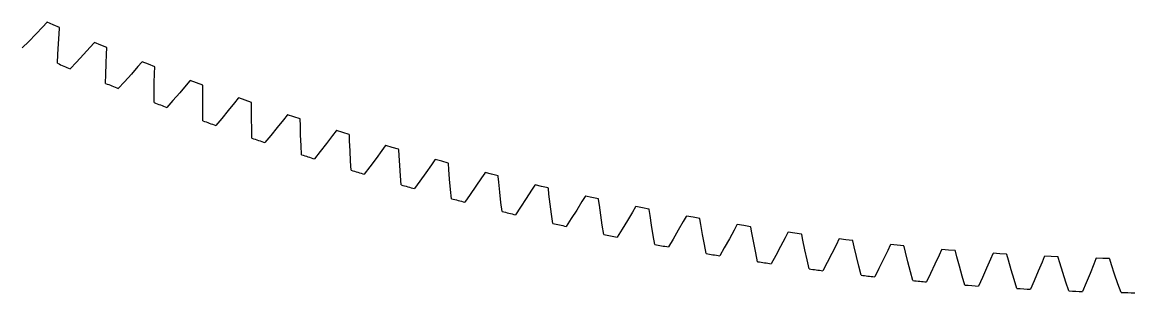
# Model space of a CAD drawing. Extents: x -220 to 220, y -220 to 220.
# Drawn here: x -89.1 to -3.5, y -219.7 to -198.8 of the extents above; entities that cross this region are included whole.
import ezdxf

# ---------------------------------------------------------------- set-up
doc = ezdxf.new("R2010")
doc.units = 0

msp = doc.modelspace()

# ---------------------------------------------------------------- linework, layer by layer
at = {"layer": 'layer0'}
for p, q in [((-87.552, -199.19), (-88.078, -199.746)), ((-87.245, -198.859), (-87.552, -199.19)), ((-87.221, -198.838), (-87.245, -198.859)), ((-87.212, -198.835), (-87.221, -198.838)), ((-86.738, -199.042), (-87.212, -198.835)), ((-86.264, -199.248), (-86.738, -199.042)), ((-86.292, -199.739), (-86.259, -199.289)), ((-86.26, -199.256), (-86.264, -199.248)), ((-86.259, -199.289), (-86.26, -199.256)), ((-88.627, -200.314), (-89.126, -200.821)), ((-88.078, -199.746), (-88.627, -200.314)), ((-86.342, -200.503), (-86.292, -199.739)), ((-83.574, -200.398), (-83.598, -200.42)), ((-83.566, -200.395), (-83.574, -200.398)), ((-83.088, -200.593), (-83.566, -200.395)), ((-86.384, -201.291), (-86.342, -200.503)), ((-83.899, -200.756), (-84.415, -201.321)), ((-83.598, -200.42), (-83.899, -200.756)), ((-82.611, -200.791), (-83.088, -200.593)), ((-82.63, -201.282), (-82.605, -200.831)), ((-82.606, -200.799), (-82.611, -200.791)), ((-82.605, -200.831), (-82.606, -200.799)), ((-86.416, -202.002), (-86.384, -201.291)), ((-84.953, -201.9), (-85.443, -202.415)), ((-84.415, -201.321), (-84.953, -201.9)), ((-82.694, -202.836), (-82.665, -202.046)), ((-82.665, -202.046), (-82.63, -201.282)), ((-79.924, -201.913), (-80.219, -202.255)), ((-79.9, -201.89), (-79.924, -201.913)), ((-79.892, -201.888), (-79.9, -201.89)), ((-79.411, -202.077), (-79.892, -201.888)), ((-78.93, -202.266), (-79.411, -202.077)), ((-82.712, -203.547), (-82.694, -202.836)), ((-80.724, -202.83), (-81.252, -203.418)), ((-80.219, -202.255), (-80.724, -202.83)), ((-78.961, -203.522), (-78.94, -202.757)), ((-78.94, -202.757), (-78.923, -202.306)), ((-78.925, -202.274), (-78.93, -202.266)), ((-78.923, -202.306), (-78.925, -202.274)), ((-81.252, -203.418), (-81.732, -203.942)), ((-78.975, -204.312), (-78.961, -203.522)), ((-76.511, -203.686), (-77.006, -204.27)), ((-76.223, -203.339), (-76.511, -203.686)), ((-76.2, -203.316), (-76.223, -203.339)), ((-76.191, -203.313), (-76.2, -203.316)), ((-75.707, -203.493), (-76.191, -203.313)), ((-75.222, -203.674), (-75.707, -203.493)), ((-75.224, -204.165), (-75.215, -203.714)), ((-75.218, -203.681), (-75.222, -203.674)), ((-75.215, -203.714), (-75.218, -203.681)), ((-78.98, -205.023), (-78.975, -204.312)), ((-77.006, -204.27), (-77.523, -204.868)), ((-75.231, -204.93), (-75.224, -204.165)), ((-72.474, -204.674), (-72.496, -204.697)), ((-72.465, -204.671), (-72.474, -204.674)), ((-71.977, -204.842), (-72.465, -204.671)), ((-77.523, -204.868), (-77.993, -205.401)), ((-75.231, -205.72), (-75.231, -204.93)), ((-72.779, -205.05), (-73.262, -205.642)), ((-72.496, -204.697), (-72.779, -205.05)), ((-71.49, -205.014), (-71.977, -204.842)), ((-71.485, -205.021), (-71.49, -205.014)), ((-71.482, -205.054), (-71.485, -205.021)), ((-71.482, -205.505), (-71.482, -205.054)), ((-71.476, -206.27), (-71.482, -205.505)), ((-75.223, -206.432), (-75.231, -205.72)), ((-73.768, -206.249), (-74.229, -206.791)), ((-73.262, -205.642), (-73.768, -206.249)), ((-71.461, -207.06), (-71.476, -206.27)), ((-69.021, -206.345), (-69.494, -206.946)), ((-68.745, -205.987), (-69.021, -206.345)), ((-68.723, -205.963), (-68.745, -205.987)), ((-68.715, -205.96), (-68.723, -205.963)), ((-68.224, -206.123), (-68.715, -205.96)), ((-67.733, -206.285), (-68.224, -206.123)), ((-67.729, -206.293), (-67.733, -206.285)), ((-67.725, -206.325), (-67.729, -206.293)), ((-67.717, -206.776), (-67.725, -206.325)), ((-71.44, -207.771), (-71.461, -207.06)), ((-69.494, -206.946), (-69.989, -207.562)), ((-67.696, -207.541), (-67.717, -206.776)), ((-64.972, -207.208), (-65.241, -207.571)), ((-64.95, -207.184), (-64.972, -207.208)), ((-64.942, -207.181), (-64.95, -207.184)), ((-64.448, -207.334), (-64.942, -207.181)), ((-69.989, -207.562), (-70.44, -208.112)), ((-67.667, -208.331), (-67.696, -207.541)), ((-65.241, -207.571), (-65.703, -208.181)), ((-63.955, -207.488), (-64.448, -207.334)), ((-63.95, -207.495), (-63.955, -207.488)), ((-63.946, -207.527), (-63.95, -207.495)), ((-63.929, -207.979), (-63.946, -207.527)), ((-63.895, -208.743), (-63.929, -207.979)), ((-67.633, -209.041), (-67.667, -208.331)), ((-66.186, -208.806), (-66.627, -209.364)), ((-65.703, -208.181), (-66.186, -208.806)), ((-63.851, -209.532), (-63.895, -208.743)), ((-61.439, -208.728), (-61.89, -209.346)), ((-61.177, -208.361), (-61.439, -208.728)), ((-61.155, -208.336), (-61.177, -208.361)), ((-61.147, -208.332), (-61.155, -208.336)), ((-60.651, -208.477), (-61.147, -208.332)), ((-60.154, -208.621), (-60.651, -208.477)), ((-60.149, -208.629), (-60.154, -208.621)), ((-60.145, -208.661), (-60.149, -208.629)), ((-60.12, -209.112), (-60.145, -208.661)), ((-63.804, -210.242), (-63.851, -209.532)), ((-61.89, -209.346), (-62.362, -209.98)), ((-60.071, -209.875), (-60.12, -209.112)), ((-57.617, -209.815), (-58.056, -210.442)), ((-57.361, -209.443), (-57.617, -209.815)), ((-57.34, -209.418), (-57.361, -209.443)), ((-57.332, -209.414), (-57.34, -209.418)), ((-56.833, -209.55), (-57.332, -209.414)), ((-56.334, -209.685), (-56.833, -209.55)), ((-56.329, -209.692), (-56.334, -209.685)), ((-56.324, -209.724), (-56.329, -209.692)), ((-56.291, -210.175), (-56.324, -209.724)), ((-62.362, -209.98), (-62.792, -210.546)), ((-60.013, -210.663), (-60.071, -209.875)), ((-59.954, -211.372), (-60.013, -210.663)), ((-58.056, -210.442), (-58.516, -211.084)), ((-56.228, -210.937), (-56.291, -210.175)), ((-53.526, -210.456), (-53.775, -210.832)), ((-53.506, -210.43), (-53.526, -210.456)), ((-53.498, -210.427), (-53.506, -210.43)), ((-52.996, -210.553), (-53.498, -210.427)), ((-52.495, -210.679), (-52.996, -210.553)), ((-58.516, -211.084), (-58.936, -211.658)), ((-56.156, -211.724), (-56.228, -210.937)), ((-54.203, -211.467), (-54.651, -212.117)), ((-53.775, -210.832), (-54.203, -211.467)), ((-52.49, -210.686), (-52.495, -210.679)), ((-52.484, -210.718), (-52.49, -210.686)), ((-52.443, -211.168), (-52.484, -210.718)), ((-52.366, -211.929), (-52.443, -211.168)), ((-49.673, -211.398), (-49.915, -211.779)), ((-49.653, -211.373), (-49.673, -211.398)), ((-49.645, -211.369), (-49.653, -211.373)), ((-49.142, -211.486), (-49.645, -211.369)), ((-48.638, -211.603), (-49.142, -211.486)), ((-56.083, -212.432), (-56.156, -211.724)), ((-54.651, -212.117), (-55.061, -212.699)), ((-52.279, -212.714), (-52.366, -211.929)), ((-49.915, -211.779), (-50.331, -212.422)), ((-48.633, -211.61), (-48.638, -211.603)), ((-48.626, -211.642), (-48.633, -211.61)), ((-48.577, -212.09), (-48.626, -211.642)), ((-48.487, -212.85), (-48.577, -212.09)), ((-45.804, -212.27), (-46.039, -212.656)), ((-45.785, -212.244), (-45.804, -212.27)), ((-45.777, -212.24), (-45.785, -212.244)), ((-45.271, -212.348), (-45.777, -212.24)), ((-44.765, -212.456), (-45.271, -212.348)), ((-52.194, -213.42), (-52.279, -212.714)), ((-50.768, -213.08), (-51.167, -213.669)), ((-50.331, -212.422), (-50.768, -213.08)), ((-48.386, -213.634), (-48.487, -212.85)), ((-46.039, -212.656), (-46.443, -213.305)), ((-44.76, -212.463), (-44.765, -212.456)), ((-44.753, -212.494), (-44.76, -212.463)), ((-44.695, -212.942), (-44.753, -212.494)), ((-44.591, -213.7), (-44.695, -212.942)), ((-41.919, -213.071), (-42.147, -213.461)), ((-41.901, -213.045), (-41.919, -213.071)), ((-41.893, -213.041), (-41.901, -213.045)), ((-41.385, -213.139), (-41.893, -213.041)), ((-40.878, -213.238), (-41.385, -213.139)), ((-40.872, -213.245), (-40.878, -213.238)), ((-40.864, -213.276), (-40.872, -213.245)), ((-48.287, -214.338), (-48.386, -213.634)), ((-46.868, -213.972), (-47.256, -214.568)), ((-46.443, -213.305), (-46.868, -213.972)), ((-44.476, -214.482), (-44.591, -213.7)), ((-42.147, -213.461), (-42.54, -214.118)), ((-40.799, -213.723), (-40.864, -213.276)), ((-40.681, -214.479), (-40.799, -213.723)), ((-38.021, -213.802), (-38.242, -214.195)), ((-38.003, -213.775), (-38.021, -213.802)), ((-37.995, -213.77), (-38.003, -213.775)), ((-37.486, -213.86), (-37.995, -213.77)), ((-36.976, -213.949), (-37.486, -213.86)), ((-36.97, -213.956), (-36.976, -213.949)), ((-36.962, -213.987), (-36.97, -213.956)), ((-36.888, -214.432), (-36.962, -213.987)), ((-44.364, -215.184), (-44.476, -214.482)), ((-42.952, -214.792), (-43.329, -215.395)), ((-42.54, -214.118), (-42.952, -214.792)), ((-40.551, -215.258), (-40.681, -214.479)), ((-38.622, -214.859), (-39.022, -215.541)), ((-38.242, -214.195), (-38.622, -214.859)), ((-36.757, -215.186), (-36.888, -214.432)), ((-34.323, -214.858), (-34.691, -215.529)), ((-34.11, -214.46), (-34.323, -214.858)), ((-34.092, -214.433), (-34.11, -214.46)), ((-34.084, -214.429), (-34.092, -214.433)), ((-33.573, -214.509), (-34.084, -214.429)), ((-33.063, -214.589), (-33.573, -214.509)), ((-33.057, -214.595), (-33.063, -214.589)), ((-33.048, -214.626), (-33.057, -214.595)), ((-32.966, -215.07), (-33.048, -214.626)), ((-40.427, -215.959), (-40.551, -215.258)), ((-39.022, -215.541), (-39.388, -216.151)), ((-36.613, -215.963), (-36.757, -215.186)), ((-34.691, -215.529), (-35.079, -216.218)), ((-32.82, -215.822), (-32.966, -215.07)), ((-30.393, -215.449), (-30.749, -216.126)), ((-30.187, -215.047), (-30.393, -215.449)), ((-30.17, -215.02), (-30.187, -215.047)), ((-30.162, -215.015), (-30.17, -215.02)), ((-29.65, -215.086), (-30.162, -215.015)), ((-29.138, -215.157), (-29.65, -215.086)), ((-29.132, -215.163), (-29.138, -215.157)), ((-29.122, -215.194), (-29.132, -215.163)), ((-29.032, -215.637), (-29.122, -215.194)), ((-28.873, -216.385), (-29.032, -215.637)), ((-26.254, -215.563), (-26.453, -215.968)), ((-26.238, -215.535), (-26.254, -215.563)), ((-26.23, -215.53), (-26.238, -215.535)), ((-25.717, -215.592), (-26.23, -215.53)), ((-25.203, -215.653), (-25.717, -215.592)), ((-25.197, -215.659), (-25.203, -215.653)), ((-25.187, -215.69), (-25.197, -215.659)), ((-25.089, -216.131), (-25.187, -215.69)), ((-36.476, -216.661), (-36.613, -215.963)), ((-35.079, -216.218), (-35.433, -216.834)), ((-32.662, -216.596), (-32.82, -215.822)), ((-32.513, -217.291), (-32.662, -216.596)), ((-30.749, -216.126), (-31.124, -216.822)), ((-28.701, -217.156), (-28.873, -216.385)), ((-26.797, -216.652), (-27.158, -217.354)), ((-26.453, -215.968), (-26.797, -216.652)), ((-24.916, -216.876), (-25.089, -216.131)), ((-22.505, -216.415), (-22.835, -217.105)), ((-22.313, -216.007), (-22.505, -216.415)), ((-22.297, -215.979), (-22.313, -216.007)), ((-22.289, -215.974), (-22.297, -215.979)), ((-21.775, -216.025), (-22.289, -215.974)), ((-21.26, -216.077), (-21.775, -216.025)), ((-21.254, -216.084), (-21.26, -216.077)), ((-21.244, -216.114), (-21.254, -216.084)), ((-21.137, -216.553), (-21.244, -216.114)), ((-20.951, -217.295), (-21.137, -216.553)), ((-18.364, -216.378), (-18.548, -216.79)), ((-18.348, -216.35), (-18.364, -216.378)), ((-18.341, -216.345), (-18.348, -216.35)), ((-17.826, -216.387), (-18.341, -216.345)), ((-17.31, -216.429), (-17.826, -216.387)), ((-17.304, -216.436), (-17.31, -216.429)), ((-17.293, -216.466), (-17.304, -216.436)), ((-17.179, -216.903), (-17.293, -216.466)), ((-14.394, -216.649), (-14.409, -216.677)), ((-14.386, -216.643), (-14.394, -216.649)), ((-13.871, -216.676), (-14.386, -216.643)), ((-31.124, -216.822), (-31.467, -217.445)), ((-28.539, -217.849), (-28.701, -217.156)), ((-27.158, -217.354), (-27.491, -217.983)), ((-24.73, -217.644), (-24.916, -216.876)), ((-22.835, -217.105), (-23.184, -217.814)), ((-20.751, -218.059), (-20.951, -217.295)), ((-18.866, -217.486), (-19.202, -218.201)), ((-18.548, -216.79), (-18.866, -217.486)), ((-16.979, -217.642), (-17.179, -216.903)), ((-14.586, -217.093), (-14.891, -217.794)), ((-14.409, -216.677), (-14.586, -217.093)), ((-13.355, -216.71), (-13.871, -216.676)), ((-13.348, -216.716), (-13.355, -216.71)), ((-13.336, -216.746), (-13.348, -216.716)), ((-13.214, -217.181), (-13.336, -216.746)), ((-13.001, -217.915), (-13.214, -217.181)), ((-10.618, -217.323), (-10.911, -218.03)), ((-10.449, -216.904), (-10.618, -217.323)), ((-10.434, -216.875), (-10.449, -216.904)), ((-10.427, -216.87), (-10.434, -216.875)), ((-9.911, -216.894), (-10.427, -216.87)), ((-9.394, -216.917), (-9.911, -216.894)), ((-9.388, -216.923), (-9.394, -216.917)), ((-9.376, -216.953), (-9.388, -216.923)), ((-9.246, -217.386), (-9.376, -216.953)), ((-9.019, -218.117), (-9.246, -217.386)), ((-6.647, -217.481), (-6.927, -218.193)), ((-6.486, -217.059), (-6.647, -217.481)), ((-6.472, -217.03), (-6.486, -217.059)), ((-6.465, -217.024), (-6.472, -217.03)), ((-5.948, -217.039), (-6.465, -217.024)), ((-5.431, -217.053), (-5.948, -217.039)), ((-5.424, -217.059), (-5.431, -217.053)), ((-5.412, -217.088), (-5.424, -217.059)), ((-5.274, -217.518), (-5.412, -217.088)), ((-5.034, -218.245), (-5.274, -217.518)), ((-24.555, -218.334), (-24.73, -217.644)), ((-23.184, -217.814), (-23.505, -218.449)), ((-20.563, -218.746), (-20.751, -218.059)), ((-19.202, -218.201), (-19.511, -218.842)), ((-16.765, -218.402), (-16.979, -217.642)), ((-14.891, -217.794), (-15.214, -218.516)), ((-12.773, -218.672), (-13.001, -217.915)), ((-10.911, -218.03), (-11.22, -218.757)), ((-8.777, -218.869), (-9.019, -218.117)), ((-6.927, -218.193), (-7.223, -218.925)), ((-4.778, -218.992), (-5.034, -218.245)), ((-16.565, -219.085), (-16.765, -218.402)), ((-15.214, -218.516), (-15.511, -219.162)), ((-12.561, -219.351), (-12.773, -218.672)), ((-11.22, -218.757), (-11.505, -219.409)), ((-8.552, -219.543), (-8.777, -218.869)), ((-7.223, -218.925), (-7.496, -219.582)), ((-4.541, -219.663), (-4.778, -218.992))]:
    msp.add_line(p, q, dxfattribs=at)
for start, end in [(246.83895, 247.11454), (247.88546, 248.16105), (248.93197, 249.20756), (249.97848, 250.25407), (251.025, 251.30059), (252.07151, 252.34709), (253.11802, 253.39361), (254.16453, 254.44012), (255.21104, 255.48663), (256.25755, 256.53314), (257.30407, 257.57965), (258.35058, 258.62617), (259.39709, 259.67268), (260.4436, 260.71919), (261.49011, 261.7657), (262.53663, 262.81221), (263.58314, 263.85873), (264.62965, 264.90524), (265.67616, 265.95175), (266.72267, 266.99826), (267.76918, 268.04477), (268.8157, 269.09128)]:
    msp.add_arc((0, 0), 219.71, start, end, dxfattribs=at)
at = {"layer": 'layer1'}
for p, q in [((-87.552, -199.19), (-88.078, -199.746)), ((-87.245, -198.859), (-87.552, -199.19)), ((-87.221, -198.838), (-87.245, -198.859)), ((-87.212, -198.835), (-87.221, -198.838)), ((-86.738, -199.042), (-87.212, -198.835)), ((-86.264, -199.248), (-86.738, -199.042)), ((-86.292, -199.739), (-86.259, -199.289)), ((-86.26, -199.256), (-86.264, -199.248)), ((-86.259, -199.289), (-86.26, -199.256)), ((-88.627, -200.314), (-89.126, -200.821)), ((-88.078, -199.746), (-88.627, -200.314)), ((-86.342, -200.503), (-86.292, -199.739)), ((-83.574, -200.398), (-83.598, -200.42)), ((-83.566, -200.395), (-83.574, -200.398)), ((-83.088, -200.593), (-83.566, -200.395)), ((-86.384, -201.291), (-86.342, -200.503)), ((-83.899, -200.756), (-84.415, -201.321)), ((-83.598, -200.42), (-83.899, -200.756)), ((-82.611, -200.791), (-83.088, -200.593)), ((-82.63, -201.282), (-82.605, -200.831)), ((-82.606, -200.799), (-82.611, -200.791)), ((-82.605, -200.831), (-82.606, -200.799)), ((-86.416, -202.002), (-86.384, -201.291)), ((-84.953, -201.9), (-85.443, -202.415)), ((-84.415, -201.321), (-84.953, -201.9)), ((-82.694, -202.836), (-82.665, -202.046)), ((-82.665, -202.046), (-82.63, -201.282)), ((-79.924, -201.913), (-80.219, -202.255)), ((-79.9, -201.89), (-79.924, -201.913)), ((-79.892, -201.888), (-79.9, -201.89)), ((-79.411, -202.077), (-79.892, -201.888)), ((-78.93, -202.266), (-79.411, -202.077)), ((-82.712, -203.547), (-82.694, -202.836)), ((-80.724, -202.83), (-81.252, -203.418)), ((-80.219, -202.255), (-80.724, -202.83)), ((-78.961, -203.522), (-78.94, -202.757)), ((-78.94, -202.757), (-78.923, -202.306)), ((-78.925, -202.274), (-78.93, -202.266)), ((-78.923, -202.306), (-78.925, -202.274)), ((-81.252, -203.418), (-81.732, -203.942)), ((-78.975, -204.312), (-78.961, -203.522)), ((-76.511, -203.686), (-77.006, -204.27)), ((-76.223, -203.339), (-76.511, -203.686)), ((-76.2, -203.316), (-76.223, -203.339)), ((-76.191, -203.313), (-76.2, -203.316)), ((-75.707, -203.493), (-76.191, -203.313)), ((-75.222, -203.674), (-75.707, -203.493)), ((-75.224, -204.165), (-75.215, -203.714)), ((-75.218, -203.681), (-75.222, -203.674)), ((-75.215, -203.714), (-75.218, -203.681)), ((-78.98, -205.023), (-78.975, -204.312)), ((-77.006, -204.27), (-77.523, -204.868)), ((-75.231, -204.93), (-75.224, -204.165)), ((-72.474, -204.674), (-72.496, -204.697)), ((-72.465, -204.671), (-72.474, -204.674)), ((-71.977, -204.842), (-72.465, -204.671)), ((-77.523, -204.868), (-77.993, -205.401)), ((-75.231, -205.72), (-75.231, -204.93)), ((-72.779, -205.05), (-73.262, -205.642)), ((-72.496, -204.697), (-72.779, -205.05)), ((-71.49, -205.014), (-71.977, -204.842)), ((-71.485, -205.021), (-71.49, -205.014)), ((-71.482, -205.054), (-71.485, -205.021)), ((-71.482, -205.505), (-71.482, -205.054)), ((-71.476, -206.27), (-71.482, -205.505)), ((-75.223, -206.432), (-75.231, -205.72)), ((-73.768, -206.249), (-74.229, -206.791)), ((-73.262, -205.642), (-73.768, -206.249)), ((-71.461, -207.06), (-71.476, -206.27)), ((-69.021, -206.345), (-69.494, -206.946)), ((-68.745, -205.987), (-69.021, -206.345)), ((-68.723, -205.963), (-68.745, -205.987)), ((-68.715, -205.96), (-68.723, -205.963)), ((-68.224, -206.123), (-68.715, -205.96)), ((-67.733, -206.285), (-68.224, -206.123)), ((-67.729, -206.293), (-67.733, -206.285)), ((-67.725, -206.325), (-67.729, -206.293)), ((-67.717, -206.776), (-67.725, -206.325)), ((-71.44, -207.771), (-71.461, -207.06)), ((-69.494, -206.946), (-69.989, -207.562)), ((-67.696, -207.541), (-67.717, -206.776)), ((-64.972, -207.208), (-65.241, -207.571)), ((-64.95, -207.184), (-64.972, -207.208)), ((-64.942, -207.181), (-64.95, -207.184)), ((-64.448, -207.334), (-64.942, -207.181)), ((-69.989, -207.562), (-70.44, -208.112)), ((-67.667, -208.331), (-67.696, -207.541)), ((-65.241, -207.571), (-65.703, -208.181)), ((-63.955, -207.488), (-64.448, -207.334)), ((-63.95, -207.495), (-63.955, -207.488)), ((-63.946, -207.527), (-63.95, -207.495)), ((-63.929, -207.979), (-63.946, -207.527)), ((-63.895, -208.743), (-63.929, -207.979)), ((-67.633, -209.041), (-67.667, -208.331)), ((-66.186, -208.806), (-66.627, -209.364)), ((-65.703, -208.181), (-66.186, -208.806)), ((-63.851, -209.532), (-63.895, -208.743)), ((-61.439, -208.728), (-61.89, -209.346)), ((-61.177, -208.361), (-61.439, -208.728)), ((-61.155, -208.336), (-61.177, -208.361)), ((-61.147, -208.332), (-61.155, -208.336)), ((-60.651, -208.477), (-61.147, -208.332)), ((-60.154, -208.621), (-60.651, -208.477)), ((-60.149, -208.629), (-60.154, -208.621)), ((-60.145, -208.661), (-60.149, -208.629)), ((-60.12, -209.112), (-60.145, -208.661)), ((-63.804, -210.242), (-63.851, -209.532)), ((-61.89, -209.346), (-62.362, -209.98)), ((-60.071, -209.875), (-60.12, -209.112)), ((-57.617, -209.815), (-58.056, -210.442)), ((-57.361, -209.443), (-57.617, -209.815)), ((-57.34, -209.418), (-57.361, -209.443)), ((-57.332, -209.414), (-57.34, -209.418)), ((-56.833, -209.55), (-57.332, -209.414)), ((-56.334, -209.685), (-56.833, -209.55)), ((-56.329, -209.692), (-56.334, -209.685)), ((-56.324, -209.724), (-56.329, -209.692)), ((-56.291, -210.175), (-56.324, -209.724)), ((-62.362, -209.98), (-62.792, -210.546)), ((-60.013, -210.663), (-60.071, -209.875)), ((-59.954, -211.372), (-60.013, -210.663)), ((-58.056, -210.442), (-58.516, -211.084)), ((-56.228, -210.937), (-56.291, -210.175)), ((-53.526, -210.456), (-53.775, -210.832)), ((-53.506, -210.43), (-53.526, -210.456)), ((-53.498, -210.427), (-53.506, -210.43)), ((-52.996, -210.553), (-53.498, -210.427)), ((-52.495, -210.679), (-52.996, -210.553)), ((-58.516, -211.084), (-58.936, -211.658)), ((-56.156, -211.724), (-56.228, -210.937)), ((-54.203, -211.467), (-54.651, -212.117)), ((-53.775, -210.832), (-54.203, -211.467)), ((-52.49, -210.686), (-52.495, -210.679)), ((-52.484, -210.718), (-52.49, -210.686)), ((-52.443, -211.168), (-52.484, -210.718)), ((-52.366, -211.929), (-52.443, -211.168)), ((-49.673, -211.398), (-49.915, -211.779)), ((-49.653, -211.373), (-49.673, -211.398)), ((-49.645, -211.369), (-49.653, -211.373)), ((-49.142, -211.486), (-49.645, -211.369)), ((-48.638, -211.603), (-49.142, -211.486)), ((-56.083, -212.432), (-56.156, -211.724)), ((-54.651, -212.117), (-55.061, -212.699)), ((-52.279, -212.714), (-52.366, -211.929)), ((-49.915, -211.779), (-50.331, -212.422)), ((-48.633, -211.61), (-48.638, -211.603)), ((-48.626, -211.642), (-48.633, -211.61)), ((-48.577, -212.09), (-48.626, -211.642)), ((-48.487, -212.85), (-48.577, -212.09)), ((-45.804, -212.27), (-46.039, -212.656)), ((-45.785, -212.244), (-45.804, -212.27)), ((-45.777, -212.24), (-45.785, -212.244)), ((-45.271, -212.348), (-45.777, -212.24)), ((-44.765, -212.456), (-45.271, -212.348)), ((-52.194, -213.42), (-52.279, -212.714)), ((-50.768, -213.08), (-51.167, -213.669)), ((-50.331, -212.422), (-50.768, -213.08)), ((-48.386, -213.634), (-48.487, -212.85)), ((-46.039, -212.656), (-46.443, -213.305)), ((-44.76, -212.463), (-44.765, -212.456)), ((-44.753, -212.494), (-44.76, -212.463)), ((-44.695, -212.942), (-44.753, -212.494)), ((-44.591, -213.7), (-44.695, -212.942)), ((-41.919, -213.071), (-42.147, -213.461)), ((-41.901, -213.045), (-41.919, -213.071)), ((-41.893, -213.041), (-41.901, -213.045)), ((-41.385, -213.139), (-41.893, -213.041)), ((-40.878, -213.238), (-41.385, -213.139)), ((-40.872, -213.245), (-40.878, -213.238)), ((-40.864, -213.276), (-40.872, -213.245)), ((-48.287, -214.338), (-48.386, -213.634)), ((-46.868, -213.972), (-47.256, -214.568)), ((-46.443, -213.305), (-46.868, -213.972)), ((-44.476, -214.482), (-44.591, -213.7)), ((-42.147, -213.461), (-42.54, -214.118)), ((-40.799, -213.723), (-40.864, -213.276)), ((-40.681, -214.479), (-40.799, -213.723)), ((-38.021, -213.802), (-38.242, -214.195)), ((-38.003, -213.775), (-38.021, -213.802)), ((-37.995, -213.77), (-38.003, -213.775)), ((-37.486, -213.86), (-37.995, -213.77)), ((-36.976, -213.949), (-37.486, -213.86)), ((-36.97, -213.956), (-36.976, -213.949)), ((-36.962, -213.987), (-36.97, -213.956)), ((-36.888, -214.432), (-36.962, -213.987)), ((-44.364, -215.184), (-44.476, -214.482)), ((-42.952, -214.792), (-43.329, -215.395)), ((-42.54, -214.118), (-42.952, -214.792)), ((-40.551, -215.258), (-40.681, -214.479)), ((-38.622, -214.859), (-39.022, -215.541)), ((-38.242, -214.195), (-38.622, -214.859)), ((-36.757, -215.186), (-36.888, -214.432)), ((-34.323, -214.858), (-34.691, -215.529)), ((-34.11, -214.46), (-34.323, -214.858)), ((-34.092, -214.433), (-34.11, -214.46)), ((-34.084, -214.429), (-34.092, -214.433)), ((-33.573, -214.509), (-34.084, -214.429)), ((-33.063, -214.589), (-33.573, -214.509)), ((-33.057, -214.595), (-33.063, -214.589)), ((-33.048, -214.626), (-33.057, -214.595)), ((-32.966, -215.07), (-33.048, -214.626)), ((-40.427, -215.959), (-40.551, -215.258)), ((-39.022, -215.541), (-39.388, -216.151)), ((-36.613, -215.963), (-36.757, -215.186)), ((-34.691, -215.529), (-35.079, -216.218)), ((-32.82, -215.822), (-32.966, -215.07)), ((-30.393, -215.449), (-30.749, -216.126)), ((-30.187, -215.047), (-30.393, -215.449)), ((-30.17, -215.02), (-30.187, -215.047)), ((-30.162, -215.015), (-30.17, -215.02)), ((-29.65, -215.086), (-30.162, -215.015)), ((-29.138, -215.157), (-29.65, -215.086)), ((-29.132, -215.163), (-29.138, -215.157)), ((-29.122, -215.194), (-29.132, -215.163)), ((-29.032, -215.637), (-29.122, -215.194)), ((-28.873, -216.385), (-29.032, -215.637)), ((-26.254, -215.563), (-26.453, -215.968)), ((-26.238, -215.535), (-26.254, -215.563)), ((-26.23, -215.53), (-26.238, -215.535)), ((-25.717, -215.592), (-26.23, -215.53)), ((-25.203, -215.653), (-25.717, -215.592)), ((-25.197, -215.659), (-25.203, -215.653)), ((-25.187, -215.69), (-25.197, -215.659)), ((-25.089, -216.131), (-25.187, -215.69)), ((-36.476, -216.661), (-36.613, -215.963)), ((-35.079, -216.218), (-35.433, -216.834)), ((-32.662, -216.596), (-32.82, -215.822)), ((-32.513, -217.291), (-32.662, -216.596)), ((-30.749, -216.126), (-31.124, -216.822)), ((-28.701, -217.156), (-28.873, -216.385)), ((-26.797, -216.652), (-27.158, -217.354)), ((-26.453, -215.968), (-26.797, -216.652)), ((-24.916, -216.876), (-25.089, -216.131)), ((-22.505, -216.415), (-22.835, -217.105)), ((-22.313, -216.007), (-22.505, -216.415)), ((-22.297, -215.979), (-22.313, -216.007)), ((-22.289, -215.974), (-22.297, -215.979)), ((-21.775, -216.025), (-22.289, -215.974)), ((-21.26, -216.077), (-21.775, -216.025)), ((-21.254, -216.084), (-21.26, -216.077)), ((-21.244, -216.114), (-21.254, -216.084)), ((-21.137, -216.553), (-21.244, -216.114)), ((-20.951, -217.295), (-21.137, -216.553)), ((-18.364, -216.378), (-18.548, -216.79)), ((-18.348, -216.35), (-18.364, -216.378)), ((-18.341, -216.345), (-18.348, -216.35)), ((-17.826, -216.387), (-18.341, -216.345)), ((-17.31, -216.429), (-17.826, -216.387)), ((-17.304, -216.436), (-17.31, -216.429)), ((-17.293, -216.466), (-17.304, -216.436)), ((-17.179, -216.903), (-17.293, -216.466)), ((-14.394, -216.649), (-14.409, -216.677)), ((-14.386, -216.643), (-14.394, -216.649)), ((-13.871, -216.676), (-14.386, -216.643)), ((-31.124, -216.822), (-31.467, -217.445)), ((-28.539, -217.849), (-28.701, -217.156)), ((-27.158, -217.354), (-27.491, -217.983)), ((-24.73, -217.644), (-24.916, -216.876)), ((-22.835, -217.105), (-23.184, -217.814)), ((-20.751, -218.059), (-20.951, -217.295)), ((-18.866, -217.486), (-19.202, -218.201)), ((-18.548, -216.79), (-18.866, -217.486)), ((-16.979, -217.642), (-17.179, -216.903)), ((-14.586, -217.093), (-14.891, -217.794)), ((-14.409, -216.677), (-14.586, -217.093)), ((-13.355, -216.71), (-13.871, -216.676)), ((-13.348, -216.716), (-13.355, -216.71)), ((-13.336, -216.746), (-13.348, -216.716)), ((-13.214, -217.181), (-13.336, -216.746)), ((-13.001, -217.915), (-13.214, -217.181)), ((-10.618, -217.323), (-10.911, -218.03)), ((-10.449, -216.904), (-10.618, -217.323)), ((-10.434, -216.875), (-10.449, -216.904)), ((-10.427, -216.87), (-10.434, -216.875)), ((-9.911, -216.894), (-10.427, -216.87)), ((-9.394, -216.917), (-9.911, -216.894)), ((-9.388, -216.923), (-9.394, -216.917)), ((-9.376, -216.953), (-9.388, -216.923)), ((-9.246, -217.386), (-9.376, -216.953)), ((-9.019, -218.117), (-9.246, -217.386)), ((-6.647, -217.481), (-6.927, -218.193)), ((-6.486, -217.059), (-6.647, -217.481)), ((-6.472, -217.03), (-6.486, -217.059)), ((-6.465, -217.024), (-6.472, -217.03)), ((-5.948, -217.039), (-6.465, -217.024)), ((-5.431, -217.053), (-5.948, -217.039)), ((-5.424, -217.059), (-5.431, -217.053)), ((-5.412, -217.088), (-5.424, -217.059)), ((-5.274, -217.518), (-5.412, -217.088)), ((-5.034, -218.245), (-5.274, -217.518)), ((-24.555, -218.334), (-24.73, -217.644)), ((-23.184, -217.814), (-23.505, -218.449)), ((-20.563, -218.746), (-20.751, -218.059)), ((-19.202, -218.201), (-19.511, -218.842)), ((-16.765, -218.402), (-16.979, -217.642)), ((-14.891, -217.794), (-15.214, -218.516)), ((-12.773, -218.672), (-13.001, -217.915)), ((-10.911, -218.03), (-11.22, -218.757)), ((-8.777, -218.869), (-9.019, -218.117)), ((-6.927, -218.193), (-7.223, -218.925)), ((-4.778, -218.992), (-5.034, -218.245)), ((-16.565, -219.085), (-16.765, -218.402)), ((-15.214, -218.516), (-15.511, -219.162)), ((-12.561, -219.351), (-12.773, -218.672)), ((-11.22, -218.757), (-11.505, -219.409)), ((-8.552, -219.543), (-8.777, -218.869)), ((-7.223, -218.925), (-7.496, -219.582)), ((-4.541, -219.663), (-4.778, -218.992))]:
    msp.add_line(p, q, dxfattribs=at)
for start, end in [(246.83895, 247.11454), (247.88546, 248.16105), (248.93197, 249.20756), (249.97848, 250.25407), (251.025, 251.30059), (252.07151, 252.34709), (253.11802, 253.39361), (254.16453, 254.44012), (255.21104, 255.48663), (256.25755, 256.53314), (257.30407, 257.57965), (258.35058, 258.62617), (259.39709, 259.67268), (260.4436, 260.71919), (261.49011, 261.7657), (262.53663, 262.81221), (263.58314, 263.85873), (264.62965, 264.90524), (265.67616, 265.95175), (266.72267, 266.99826), (267.76918, 268.04477), (268.8157, 269.09128)]:
    msp.add_arc((0, 0), 219.71, start, end, dxfattribs=at)

doc.saveas('drawing.dxf')
